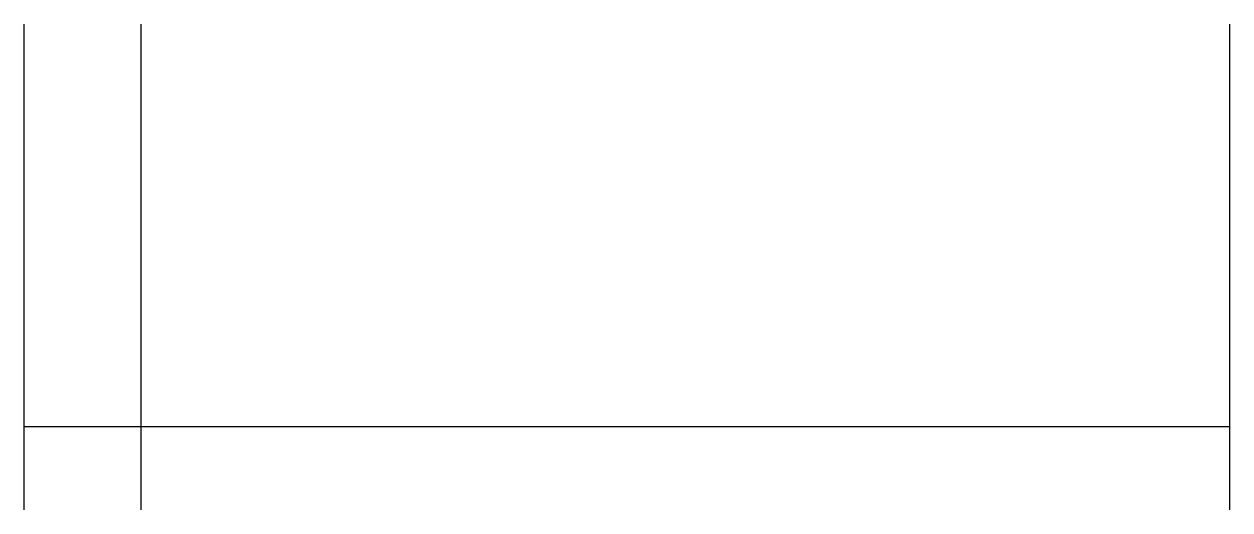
# Model space of a CAD drawing. Extents: x 0 to 72.2, y -5 to 24.1.
import ezdxf

# ---------------------------------------------------------------- set-up
doc = ezdxf.new("R2010")
doc.units = 0
doc.layers.get('0').update_dxf_attribs({"linetype": 'CONTINUOUS'})

msp = doc.modelspace()

# ---------------------------------------------------------------- linework, layer by layer
at = {"linetype": 'CONTINUOUS'}
for p, q in [((0, -5), (0, 24.11)), ((7, -5), (7, 24.11)), ((72.2, -5), (72.2, 24.11)), ((0, 0), (72.2, 0))]:
    msp.add_line(p, q, dxfattribs=at)

doc.saveas('drawing.dxf')
